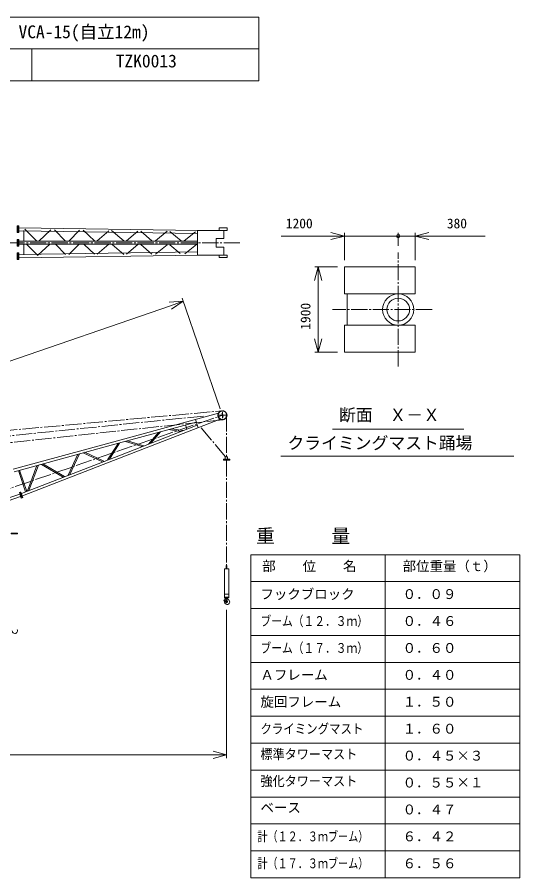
# Model space of a CAD drawing. Units: millimetres, scale not verified. Extents: x -13241 to 13140, y -18213 to 19944.
# Drawn here: x 1877 to 13085, y 765 to 19944 of the extents above; entities that cross this region are included whole.
import ezdxf
from ezdxf.enums import TextEntityAlignment as Align

# ---------------------------------------------------------------- set-up
doc = ezdxf.new("R2010")
doc.units = ezdxf.units.MM
doc.header["$LTSCALE"] = 40
doc.linetypes.add('CHAIN2', pattern=[12, 9, -1, 1, -1])
for name, color, linetype, lineweight in [('0-3_05 寸法', 7, 'Continuous', 18), ('0-4_10 当社外形線', 3, 'Continuous', 18), ('0-5_12 当社中心線', 3, 'CHAIN2', 18)]:
    doc.layers.add(name, color=color, linetype=linetype, lineweight=lineweight)
doc.styles.add('ＭＳ ゴシック', font='')
doc.styles.get('ＭＳ ゴシック').set_extended_font_data('MS Gothic')

msp = doc.modelspace()

# ---------------------------------------------------------------- linework, layer by layer
at = {"layer": '0-3_05 寸法'}
for p, q in [((-7884.36, 19236.17), (7261.95, 19236.17)), ((2203.65, 19236.17), (2203.65, 18528.62)), ((9173.1, 15066.92), (7763.1, 15066.92)), ((8873.1, 15066.92), (8573.1, 15066.92)), ((9173.1, 15066.92), (8873.1, 15066.92)), ((9173.1, 14529.13), (9173.1, 15141.92)), ((9173.1, 15066.92), (9473.1, 15066.92)), ((10373.1, 15066.92), (9473.1, 15066.92)), ((10373.1, 15066.92), (10073.1, 15066.92)), ((10373.1, 14847.58), (10373.1, 15141.92)), ((10373.1, 14847.58), (10373.1, 15141.92)), ((10373.1, 15066.92), (10753.1, 15066.92)), ((10753.1, 14529.13), (10753.1, 15141.92)), ((10753.1, 15066.92), (11053.1, 15066.92)), ((11053.1, 15066.92), (12313.1, 15066.92)), ((9023.1, 14379.13), (8511.77, 14379.13)), ((8586.77, 14379.13), (8586.77, 14079.13)), ((8586.77, 14079.13), (8586.77, 12779.13)), ((6404.3, 11215.33), (5554.6, 13683.04)), ((-10544.92, 8060.22), (5295.36, 13514.45)), ((5579.02, 13612.12), (5295.36, 13514.45)), ((8586.77, 12479.13), (8586.77, 12779.13)), ((9023.1, 12479.13), (8511.77, 12479.13)), ((8908.36, 10762.71), (11839.16, 10762.71)), ((7756, 10160.59), (12952.22, 10160.59)), ((7084.51, 7965.46), (7084.51, 765.46)), ((7084.51, 7965.46), (13084.51, 7965.46)), ((10084.51, 7965.46), (10084.51, 765.46)), ((13084.51, 7965.46), (13084.51, 765.46)), ((7084.51, 7365.46), (13084.51, 7365.46)), ((6545.54, 6735.78), (6545.54, 3432.79)), ((7084.51, 6765.46), (13084.51, 6765.46)), ((7084.51, 6165.46), (13084.51, 6165.46)), ((7084.51, 5565.46), (13084.51, 5565.46)), ((7084.51, 4965.46), (13084.51, 4965.46)), ((7084.51, 4365.46), (13084.51, 4365.46)), ((7084.51, 3765.46), (13084.51, 3765.46)), ((-8154.45, 3507.79), (6245.54, 3507.79)), ((6545.54, 3507.79), (6245.54, 3507.79)), ((7084.51, 3165.46), (13084.51, 3165.46)), ((7084.51, 2565.46), (13084.51, 2565.46)), ((7084.51, 1965.46), (13084.51, 1965.46)), ((7084.51, 1365.46), (13084.51, 1365.46)), ((7084.51, 765.46), (13084.51, 765.46))]:
    msp.add_line(p, q, dxfattribs=at)
msp.add_lwpolyline([(-7884.36, 19943.71), (7261.95, 19943.71), (7261.95, 18528.62), (-7884.36, 18528.62)], close=True, dxfattribs=at)
for points in [[(8873.1, 15147.31), (9173.1, 15066.92), (8873.1, 14986.54)], [(11053.1, 14986.54), (10753.1, 15066.92), (11053.1, 15147.31)], [(8506.39, 14079.13), (8586.77, 14379.13), (8667.16, 14079.13)], [(5269.19, 13590.46), (5579.02, 13612.12), (5321.53, 13438.45)], [(8667.16, 12779.13), (8586.77, 12479.13), (8506.39, 12779.13)], [(6245.54, 3588.18), (6545.54, 3507.79), (6245.54, 3427.41)]]:
    msp.add_lwpolyline(points, dxfattribs=at)
msp.add_circle((10373.1, 15066.92), 37.5, dxfattribs=at)
msp.add_circle((10373.1, 15066.92), 37.5, dxfattribs=at)
at = {"layer": '0-4_10 当社外形線'}
for p, q in [((1877.55, 15292.74), (1913.57, 15292.74)), ((1877.55, 15292.74), (1877.55, 15142.74)), ((1877.55, 15292.74), (1895.56, 15292.74)), ((1895.56, 15293.04), (1895.56, 15142.74)), ((1895.56, 15142.44), (1895.56, 15292.74)), ((1913.35, 15183.09), (5898, 15122.75)), ((1913.57, 15292.74), (1913.57, 15142.74)), ((1914.2, 15253.08), (5902.05, 15192.7)), ((2022.03, 15188.64), (2022.03, 14954.31)), ((2022.03, 15181.08), (2022.03, 14955.51)), ((2050.24, 15220.73), (2316.76, 14953.3)), ((2356.33, 14952.99), (2626.89, 15205.22)), ((2709.92, 15205.87), (2953.63, 14955.06)), ((3028.24, 14955.94), (3268.57, 15197.1)), ((3349.01, 15200.09), (3601.89, 14959.37)), ((3659.01, 14960.08), (3920, 15182.94)), ((3982.98, 15189.84), (4253.49, 14958.85)), ((4314.34, 14961.01), (4567.58, 15176.01)), ((4633.6, 15177.26), (4880.7, 14961.1)), ((4961.86, 14959.65), (5218.14, 15172.05)), ((5279.57, 15170.92), (5533.24, 14962.07)), ((5599.52, 14959.11), (5855.77, 15158.62)), ((5898.96, 15192.74), (6562.56, 15192.74)), ((5898.96, 14643.44), (5898.96, 15192.74)), ((6382.44, 15246.74), (6562.56, 15246.74)), ((6382.44, 15192.74), (6382.44, 15246.74)), ((6486.72, 15012.74), (6486.72, 15192.74)), ((6562.56, 15192.74), (6562.56, 15246.74)), ((1877.55, 15142.74), (1913.57, 15142.74)), ((1877.55, 15142.74), (1895.56, 15142.74)), ((1877.55, 14992.74), (1895.56, 14992.74)), ((1877.55, 14992.74), (1895.56, 14992.74)), ((1895.56, 14993.03), (1895.56, 14842.74)), ((1895.56, 14993.03), (1895.56, 14842.74)), ((1895.56, 14993.03), (1895.56, 14842.74)), ((1895.56, 14993.03), (1895.56, 14842.74)), ((1895.56, 14842.44), (1895.56, 14992.74)), ((1913.57, 14992.74), (1895.56, 14992.74)), ((1895.56, 14842.44), (1895.56, 14992.74)), ((1895.56, 14842.44), (1895.56, 14992.74)), ((1895.56, 14842.44), (1895.56, 14992.74)), ((1913.57, 14992.74), (1895.56, 14992.74)), ((6316.08, 15012.74), (6486.72, 15012.74)), ((6316.08, 14889.22), (6316.08, 15012.74)), ((1877.55, 14842.74), (1895.56, 14842.74)), ((1877.55, 14842.74), (1895.56, 14842.74)), ((1913.57, 14842.74), (1895.56, 14842.74)), ((1913.57, 14842.74), (1895.56, 14842.74)), ((1910.57, 14952.74), (5894.78, 14952.74)), ((1910.57, 14882.74), (5894.78, 14882.74)), ((1917.48, 14952.74), (5898.32, 14952.74)), ((1917.48, 14882.74), (5898.32, 14882.74)), ((2022.03, 14882.65), (2022.03, 14654.31)), ((2022.03, 14881.41), (2022.03, 14655.51)), ((2022.03, 14651.82), (2022.03, 14881.17)), ((2088.73, 14882.11), (2335.92, 14634.08)), ((2339.71, 14637.51), (2603.45, 14883.36)), ((2735.99, 14879.03), (2953.63, 14655.06)), ((3028.24, 14655.94), (3253.3, 14881.77)), ((3369.95, 14880.16), (3601.89, 14659.37)), ((3659.01, 14660.08), (3920, 14882.94)), ((3998.18, 14876.87), (4253.49, 14658.85)), ((4314.34, 14661.01), (4567.58, 14876.02)), ((4633.6, 14877.26), (4880.7, 14661.1)), ((4961.86, 14659.65), (5218.14, 14872.06)), ((5279.57, 14870.92), (5514.97, 14677.11)), ((5614.17, 14670.52), (5879.05, 14876.75)), ((6316.08, 14946.26), (6316.08, 14822.74)), ((6316.08, 14822.74), (6486.72, 14822.74)), ((6486.72, 14822.74), (6486.72, 14642.74)), ((1877.55, 14692.74), (1895.56, 14692.74)), ((1877.55, 14692.74), (1913.57, 14692.74)), ((1877.55, 14542.74), (1877.55, 14692.74)), ((1877.55, 14692.74), (1895.56, 14692.74)), ((1895.56, 14693.03), (1895.56, 14542.74)), ((1895.56, 14693.03), (1895.56, 14542.74)), ((1895.56, 14693.03), (1895.56, 14542.74)), ((1895.56, 14542.44), (1895.56, 14692.74)), ((1913.57, 14692.74), (1895.56, 14692.74)), ((1895.56, 14542.44), (1895.56, 14692.74)), ((1895.56, 14542.44), (1895.56, 14692.74)), ((1913.35, 14652.39), (5898, 14712.73)), ((1913.57, 14542.74), (1913.57, 14692.74)), ((1914.2, 14582.39), (5902.05, 14642.78)), ((5898.96, 14642.74), (6562.56, 14642.74)), ((6382.44, 14642.74), (6382.44, 14588.74)), ((6382.44, 14588.74), (6562.56, 14588.74)), ((6562.56, 14642.74), (6562.56, 14588.74)), ((1877.55, 14542.74), (1895.56, 14542.74)), ((1877.55, 14542.74), (1913.57, 14542.74)), ((1877.55, 14542.74), (1895.56, 14542.74)), ((1913.57, 14542.74), (1895.56, 14542.74)), ((9173.1, 14379.13), (9173.1, 13779.13)), ((9173.1, 14379.13), (10753.1, 14379.13)), ((10753.1, 14379.13), (10753.1, 13779.13)), ((9173.1, 13779.13), (10753.1, 13779.13)), ((9233.1, 13779.13), (9233.1, 13079.13)), ((9173.1, 13079.13), (9173.1, 12479.13)), ((9173.1, 13079.13), (10753.1, 13079.13)), ((10753.1, 13079.13), (10753.1, 12479.13)), ((9173.1, 12479.13), (10753.1, 12479.13)), ((5914.96, 10793.5), (5851.06, 10979.09)), ((5254.77, 10752.99), (5524.7, 10711.09)), ((5319, 10770.35), (5576.01, 10730.45)), ((5661.35, 10762.17), (5628.41, 10857.82)), ((4804.93, 10429.13), (5029.16, 10688.54)), ((4860.32, 10451.93), (5075.76, 10701.15)), ((4292.07, 10489.92), (4660.5, 10377.41)), ((4338.4, 10504), (4702.93, 10392.69)), ((3011.39, 9739.25), (3231.25, 10205.9)), ((3042.15, 9741.17), (3264.08, 10212.23)), ((3349.7, 10234.83), (3781.65, 10035.58)), ((3384.35, 10248.59), (3807.16, 10053.54)), ((2418.98, 9978.53), (2899.65, 9696.25)), ((2452.13, 9990.37), (2933.92, 9707.44)), ((6515.55, 10147.82), (6565.55, 10147.82)), ((6515.55, 10147.82), (6515.55, 10091.82)), ((6565.55, 10147.82), (6565.55, 10091.82)), ((1903.3, 9838.57), (2064.76, 9369.63)), ((1928.83, 9847.37), (2090.8, 9376.96)), ((2107.91, 9385.2), (2317.97, 9951.97)), ((2140.37, 9395.14), (2350.34, 9961.61)), ((1925.71, 9349.6), (1943.68, 9355.79)), ((1967.21, 9229.05), (1925.71, 9349.6)), ((1961.64, 9361.98), (1943.68, 9355.79)), ((1985.18, 9235.24), (1943.68, 9355.79)), ((1985.18, 9235.24), (1943.68, 9355.79)), ((1954.59, 9324.11), (1974.28, 9266.91)), ((1954.59, 9324.11), (1974.28, 9266.91)), ((2003.15, 9241.42), (1961.64, 9361.98)), ((1967.21, 9229.05), (1985.18, 9235.24)), ((2003.15, 9241.42), (1985.18, 9235.24)), ((6537.55, 7721.86), (6553.54, 7721.86)), ((6537.55, 7721.86), (6537.55, 7652.98)), ((6537.55, 7686.86), (6553.54, 7686.86)), ((6553.54, 7721.86), (6553.54, 7652.98)), ((6500.87, 7651.86), (6498.05, 7649.03)), ((6498.05, 7649.03), (6498.05, 7091.69)), ((6590.22, 7651.86), (6500.87, 7651.86)), ((6590.22, 7651.86), (6593.05, 7649.03)), ((6593.05, 7649.03), (6593.05, 7091.69)), ((6498.05, 7091.69), (6500.87, 7088.86)), ((6500.87, 7088.86), (6498.05, 7086.03)), ((6498.05, 7086.03), (6498.05, 7012.93)), ((6498.05, 7015.86), (6593.05, 7015.86)), ((6498.05, 7012.93), (6505.12, 7005.86)), ((6593.36, 7084.86), (6498.56, 7084.86)), ((6590.22, 7088.86), (6500.87, 7088.86)), ((6585.97, 7005.86), (6505.12, 7005.86)), ((6513.86, 6945.63), (6510.27, 6945.63)), ((6510.54, 6982.86), (6510.54, 6945.57)), ((6510.6, 6982.9), (6513.99, 6982.9)), ((6517.84, 6949.25), (6520.43, 6976.57)), ((6530.85, 6994.06), (6518.1, 6988.93)), ((6535.91, 6976.59), (6520.6, 6976.4)), ((6530.55, 7005.41), (6530.55, 6996.86)), ((6560.54, 6996.86), (6530.55, 6996.86)), ((6560.54, 7005.41), (6560.54, 6996.86)), ((6585.97, 7005.86), (6593.05, 7012.93)), ((6590.22, 7088.86), (6593.05, 7091.69)), ((6590.22, 7088.86), (6593.05, 7086.03)), ((6592.8, 7084.86), (6593.05, 7084.86)), ((6593.05, 7086.03), (6593.05, 7012.93))]:
    msp.add_line(p, q, dxfattribs=at)
for points in [[(1877.54, 14842.74), (1877.54, 14992.74), (1877.54, 14842.74)], [(1877.54, 14992.74), (1877.54, 14842.74), (1877.54, 14992.74)], [(1913.57, 14842.74), (1913.57, 14992.74), (1913.57, 14842.74)], [(1913.57, 14992.74), (1913.57, 14842.74), (1913.57, 14992.74)], [(2022.03, 14654.4), (2022.03, 14881.41), (2022.03, 14655.45)], [(1877.54, 14542.74), (1877.54, 14692.74), (1877.54, 14542.74)], [(1913.57, 14542.74), (1913.57, 14692.74), (1913.57, 14542.74)], [(6362.7, 11118.39), (4034.33, 10483.77), (1790.26, 9872.12)], [(1994.27, 9273.97), (4161.32, 10115.07), (6404.95, 10985.88)], [(5867.03, 10920.57), (4054.08, 10426.44), (1806.16, 9813.75)], [(1972.38, 9330.36), (4141.61, 10172.31), (5889.55, 10850.74)], [(3894.68, 10077.65), (4075.02, 10365.65), (4125.89, 10446.89)], [(3938.12, 10096.15), (4086.32, 10332.84), (4161.68, 10453.19)], [(6475.55, 10091.82), (6475.55, 10072.82), (6615.55, 10072.82)], [(6475.55, 10091.82), (6615.55, 10091.82), (6615.55, 10072.82)], [(-2755.04, 7702.46), (-516.98, 8473.09), (1826.96, 9280.17), (1936.3, 9317.82)], [(-2735.35, 7645.25), (-497.27, 8415.88), (1846.67, 9222.97), (1951.35, 9259.01)], [(1742.65, 8446.71), (1742.65, 8427.71), (1882.65, 8427.71)], [(1742.65, 8446.71), (1882.65, 8446.71), (1882.65, 8427.71)], [(6525.46, 6918.17), (6524.67, 6922.53), (6522.85, 6929.88), (6519.78, 6936.73), (6514.65, 6942.74), (6510.44, 6945.72), (6506.71, 6947.6), (6499.72, 6949.99), (6493.25, 6950.83), (6488.73, 6949.61), (6487.58, 6947.75), (6487.5, 6946.79), (6487.77, 6944.87), (6488.46, 6942.75), (6489.44, 6940.55), (6490.08, 6939.3), (6491.58, 6936.73), (6494.24, 6932.68), (6496.73, 6928.86), (6498.7, 6924.97), (6499.48, 6922.55), (6499.67, 6921.66), (6499.92, 6920.07), (6500.09, 6918.44), (6500.2, 6916.78), (6500.26, 6915.82)], [(6530.55, 6996.46), (6530.94, 6994.51), (6531.62, 6991.16), (6532.36, 6987.82), (6533.2, 6984.52), (6533.75, 6982.62), (6534.72, 6979.63), (6536.68, 6974.56), (6538.91, 6969.59), (6541.33, 6964.69), (6542.79, 6961.88), (6545.13, 6957.5), (6549.27, 6950.03), (6553.52, 6942.64), (6557.83, 6935.29), (6560.34, 6931.03)], [(6559.81, 6996.46), (6560.31, 6994.43), (6561.23, 6990.96), (6562.31, 6987.59), (6563.66, 6984.39), (6564.6, 6982.62), (6566.1, 6980.36), (6569.22, 6976.78), (6572.81, 6973.52), (6576.67, 6970.49), (6578.95, 6968.8), (6581.04, 6967.27), (6584.58, 6964.65), (6588.05, 6962.01), (6591.42, 6959.27), (6593.32, 6957.63), (6595.35, 6955.76), (6598.75, 6952.4), (6602.05, 6948.91), (6605.29, 6945.35), (6607.15, 6943.27)]]:
    msp.add_lwpolyline(points, dxfattribs=at)
for centre, radius in [((10373.1, 13429.07), 350), ((10373.1, 13429.07), 254), ((6453.13, 11073.51), 100), ((6453.13, 11073.51), 92.5), ((6520.52, 6982.9), 3)]:
    msp.add_circle(centre, radius, dxfattribs=at)
for centre, radius, start, end in [((6558.03, 6913.36), 57.5, 176.00732, 31.72647), ((6513.86, 6949.63), 4, 270, 354.5857), ((6520.52, 6982.9), 6.5, 271.53414, 180.27139), ((6545.54, 6917.86), 20, 176.68438, 46.46785), ((1825.13, 6268.26), 57.5, 176.00732, 31.37387)]:
    msp.add_arc(centre, radius, start, end, dxfattribs=at)
at = {"layer": '0-5_12 当社中心線'}
for p, q in [((6843.02, 14917.74), (-11554.83, 14917.74)), ((10373.1, 12160.69), (10373.1, 14697.58)), ((11127.25, 13429.13), (8908.78, 13429.13)), ((-11385.68, 9535.93), (6443.89, 11172.38)), ((6453.13, 11005.4), (6453.13, 11141.61)), ((6453.13, 11005.4), (6453.13, 11141.61)), ((6030.9, 11054.2), (-11186.78, 9303.55)), ((6463.72, 10973.37), (-10990.82, 9098.31)), ((-9966.59, 5419.74), (6485.69, 11084.72)), ((6345.98, 11073.51), (6567.99, 11073.51)), ((6353.13, 11073.51), (6553.13, 11073.51)), ((6466.89, 11033.52), (6439.2, 11113.96)), ((6466.89, 11033.52), (6439.2, 11113.96)), ((6545.55, 11073.51), (6545.55, 10148.32)), ((6519.51, 10148.55), (5962.9, 10811.74)), ((6545.55, 10071.74), (6545.55, 7726.35)), ((6513.46, 6917.86), (6577.62, 6917.86)), ((6545.54, 6885.78), (6545.54, 6949.94))]:
    msp.add_line(p, q, dxfattribs=at)
msp.add_circle((6453.13, 11073.51), 100, dxfattribs=at)

# ---------------------------------------------------------------- texts
at = {"layer": '0-3_05 寸法', "style": 'ＭＳ ゴシック'}
for s, height, p in [('図面名称    \u3000\u3000\u3000\u3000\u3000\u3000\u3000クライミングクレーン VCA-15(自立12m)', 285.9, (-7254.36, 19389.73)), ('\u3000\u3000竹本機械工業株式会社     \u3000\u3000\u3000\u3000\u3000  図番     \u3000\u3000\u3000\u3000TZK0013', 285.9, (-7228.36, 18739.73)), ('1200', 219.9, (7868.1, 15171.92)), ('380', 219.9, (11458.1, 15171.92)), ('断面\u3000Ｘ－Ｘ', 274.9, (9053.33, 10860.59)), ('クライミングマスト踊場', 274.9, (7903.33, 10235.59)), ('重\u3000\u3000\u3000量', 307.9, (7202.97, 8137.58)), ('部\u3000\u3000位\u3000\u3000名', 219.9, (7341.83, 7535.06)), ('部位重量（ｔ）', 219.9, (10471.73, 7535.06)), ('フックブロック', 219.9, (7301.54, 6911.16)), ('０．０９', 219.9, (10471.73, 6911.73)), ('０．４６', 219.9, (10471.73, 6311.73)), ('０．６０', 219.9, (10471.73, 5711.73)), ('Ａフレーム', 219.9, (7301.54, 5111.16)), ('０．４０', 219.9, (10471.73, 5111.73)), ('旋回フレーム', 219.9, (7301.54, 4511.16)), ('１．５０', 219.9, (10471.73, 4511.73)), ('１．６０', 219.9, (10471.73, 3911.73)), ('０．４５×３', 219.9, (10471.73, 3311.73)), ('０．５５×１', 219.9, (10471.73, 2711.73)), ('ベース', 219.9, (7301.54, 2152.59)), ('０．４７', 219.9, (10471.73, 2111.73)), ('６．４２', 219.9, (10471.73, 1511.73)), ('６．５６', 219.9, (10471.73, 911.73))]:
    msp.add_text(s, height=height, dxfattribs=at).set_placement(p, align=Align.BOTTOM_LEFT)
msp.add_text('1900', height=219.9, rotation=90, dxfattribs=at).set_placement((8481.77, 12979.13), align=Align.BOTTOM_LEFT)
for s, width, p in [('ブーム（１２．３ｍ）', 0.8, (7301.54, 6311.16)), ('ブーム（１７．３ｍ）', 0.8, (7301.54, 5711.16)), ('クライミングマスト', 0.85, (7301.54, 3911.16)), ('標準タワーマスト', 0.9, (7301.54, 3344.97)), ('強化タワーマスト', 0.9, (7301.54, 2744.97)), ('計（１２．３ｍブーム）', 0.75, (7232.99, 1511.16)), ('計（１７．３ｍブーム）', 0.75, (7232.99, 911.16))]:
    msp.add_text(s, height=219.9, dxfattribs=dict(at, width=width)).set_placement(p, align=Align.BOTTOM_LEFT)

doc.saveas('drawing.dxf')
